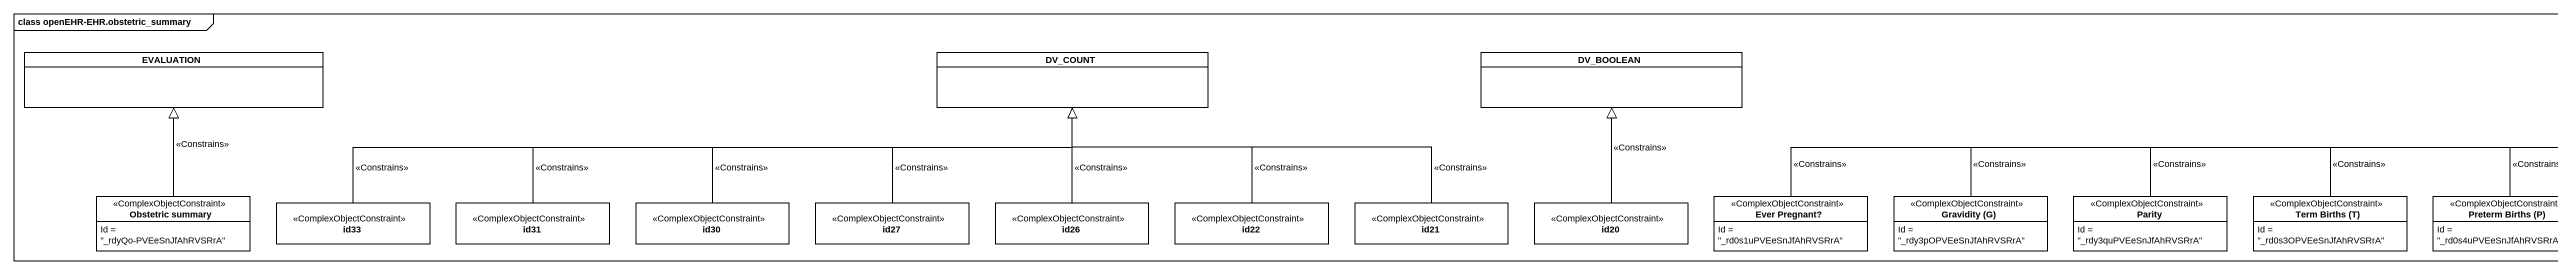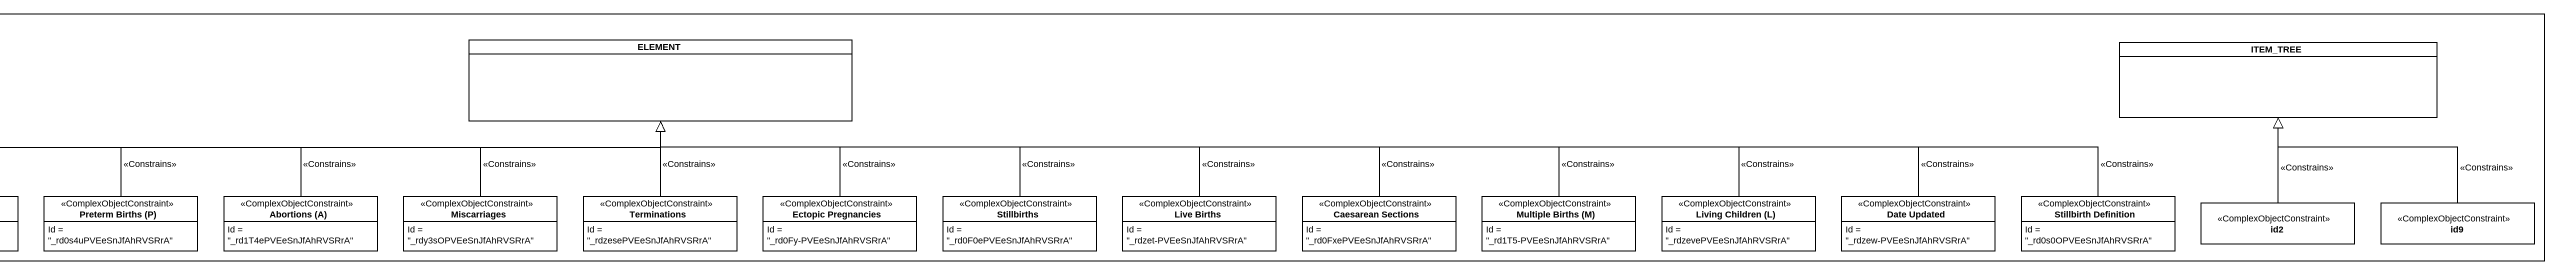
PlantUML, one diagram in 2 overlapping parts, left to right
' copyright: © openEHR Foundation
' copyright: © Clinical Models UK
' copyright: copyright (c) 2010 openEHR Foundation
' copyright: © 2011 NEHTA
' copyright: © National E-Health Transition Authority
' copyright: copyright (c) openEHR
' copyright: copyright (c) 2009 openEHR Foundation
@startuml
mainframe class openEHR-EHR.obstetric_summary
hide circle
hide empty members
class ELEMENT
class ITEM_TREE
class EVALUATION
class DV_COUNT
class DV_BOOLEAN
class "Obstetric summary" as Obstetric_summary <<ComplexObjectConstraint>> {
  Id = "_rdyQo-PVEeSnJfAhRVSRrA"
}
class id33 <<ComplexObjectConstraint>>
class id31 <<ComplexObjectConstraint>>
class id30 <<ComplexObjectConstraint>>
class id27 <<ComplexObjectConstraint>>
class id26 <<ComplexObjectConstraint>>
class id22 <<ComplexObjectConstraint>>
class id21 <<ComplexObjectConstraint>>
class id20 <<ComplexObjectConstraint>>
class "Ever Pregnant?" as Ever_Pregnant <<ComplexObjectConstraint>> {
  Id = "_rd0s1uPVEeSnJfAhRVSRrA"
}
class "Gravidity (G)" as Gravidity_G <<ComplexObjectConstraint>> {
  Id = "_rdy3pOPVEeSnJfAhRVSRrA"
}
class Parity <<ComplexObjectConstraint>> {
  Id = "_rdy3quPVEeSnJfAhRVSRrA"
}
class "Term Births (T)" as Term_Births_T <<ComplexObjectConstraint>> {
  Id = "_rd0s3OPVEeSnJfAhRVSRrA"
}
class "Preterm Births (P)" as Preterm_Births_P <<ComplexObjectConstraint>> {
  Id = "_rd0s4uPVEeSnJfAhRVSRrA"
}
class "Abortions (A)" as Abortions_A <<ComplexObjectConstraint>> {
  Id = "_rd1T4ePVEeSnJfAhRVSRrA"
}
class Miscarriages <<ComplexObjectConstraint>> {
  Id = "_rdy3sOPVEeSnJfAhRVSRrA"
}
class Terminations <<ComplexObjectConstraint>> {
  Id = "_rdzesePVEeSnJfAhRVSRrA"
}
class "Ectopic Pregnancies" as Ectopic_Pregnancies <<ComplexObjectConstraint>> {
  Id = "_rd0Fy-PVEeSnJfAhRVSRrA"
}
class Stillbirths <<ComplexObjectConstraint>> {
  Id = "_rd0F0ePVEeSnJfAhRVSRrA"
}
class "Live Births" as Live_Births <<ComplexObjectConstraint>> {
  Id = "_rdzet-PVEeSnJfAhRVSRrA"
}
class "Caesarean Sections" as Caesarean_Sections <<ComplexObjectConstraint>> {
  Id = "_rd0FxePVEeSnJfAhRVSRrA"
}
class "Multiple Births (M)" as Multiple_Births_M <<ComplexObjectConstraint>> {
  Id = "_rd1T5-PVEeSnJfAhRVSRrA"
}
class "Living Children (L)" as Living_Children_L <<ComplexObjectConstraint>> {
  Id = "_rdzevePVEeSnJfAhRVSRrA"
}
class "Date Updated" as Date_Updated <<ComplexObjectConstraint>> {
  Id = "_rdzew-PVEeSnJfAhRVSRrA"
}
class "Stillbirth Definition" as Stillbirth_Definition <<ComplexObjectConstraint>> {
  Id = "_rd0s0OPVEeSnJfAhRVSRrA"
}
class id2 <<ComplexObjectConstraint>>
class id9 <<ComplexObjectConstraint>>
Obstetric_summary -up-|> EVALUATION : <<Constrains>>
id33 -right-|> DV_COUNT : <<Constrains>>
id31 -right-|> DV_COUNT : <<Constrains>>
id30 -right-|> DV_COUNT : <<Constrains>>
id27 -up-|> DV_COUNT : <<Constrains>>
id26 -up-|> DV_COUNT : <<Constrains>>
id22 -up-|> DV_COUNT : <<Constrains>>
id21 -left-|> DV_COUNT : <<Constrains>>
id20 -up-|> DV_BOOLEAN : <<Constrains>>
Ever_Pregnant -right-|> ELEMENT : <<Constrains>>
Gravidity_G -right-|> ELEMENT : <<Constrains>>
Parity -right-|> ELEMENT : <<Constrains>>
Term_Births_T -right-|> ELEMENT : <<Constrains>>
Preterm_Births_P -right-|> ELEMENT : <<Constrains>>
Abortions_A -right-|> ELEMENT : <<Constrains>>
Miscarriages -up-|> ELEMENT : <<Constrains>>
Terminations -up-|> ELEMENT : <<Constrains>>
Ectopic_Pregnancies -up-|> ELEMENT : <<Constrains>>
Stillbirths -left-|> ELEMENT : <<Constrains>>
Live_Births -left-|> ELEMENT : <<Constrains>>
Caesarean_Sections -left-|> ELEMENT : <<Constrains>>
Multiple_Births_M -left-|> ELEMENT : <<Constrains>>
Living_Children_L -left-|> ELEMENT : <<Constrains>>
Date_Updated -left-|> ELEMENT : <<Constrains>>
Stillbirth_Definition -left-|> ELEMENT : <<Constrains>>
id2 -up-|> ITEM_TREE : <<Constrains>>
id9 -up-|> ITEM_TREE : <<Constrains>>
@enduml
